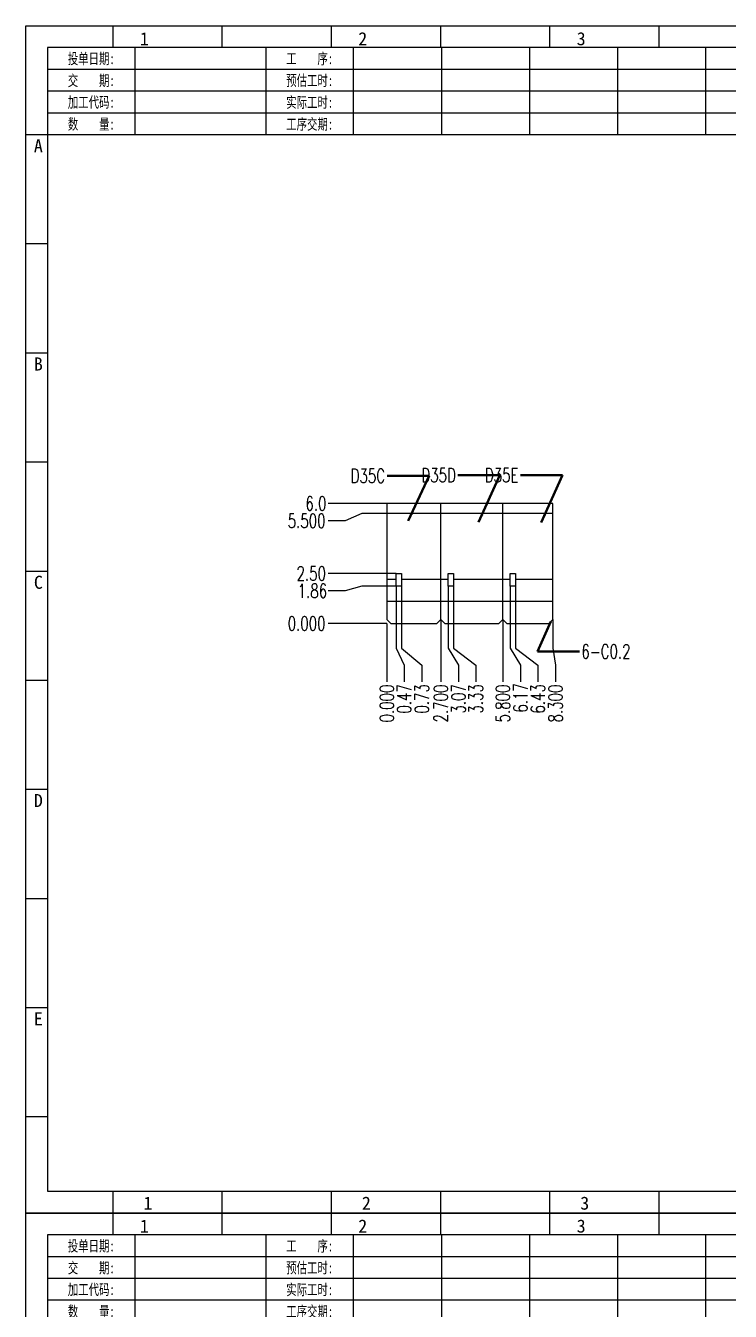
# Model space of a CAD drawing. Header units: millimetres. Extents: x -2852 to 5627, y -2271 to 1849.
# Drawn here: x -934.6 to -899.4, y -606.6 to -542.3 of the extents above; entities that cross this region are included whole.
import ezdxf
from ezdxf.enums import TextEntityAlignment as Align

# ---------------------------------------------------------------- set-up
doc = ezdxf.new("R2010")
doc.units = ezdxf.units.MM
doc.header["$PDSIZE"] = 3
for name, color, linetype in [('1', 7, 'Continuous'), ('41', 1, 'Continuous'), ('D03', 7, 'Continuous')]:
    doc.layers.add(name, color=color, linetype=linetype)
doc.styles.add('jet02', font='simplex.shx', dxfattribs={"width": 0.7})
doc.styles.get("Standard").update_dxf_attribs({"font": '仿宋_GB2312_0.ttf', "width": 0.7})
doc.styles.add('TEXTSTYLE_1', font='TRIUMB.TTF')
doc.styles.add('TEXTSTYLE_2', font='TRIUM.TTF')
doc.styles.add('tk', font='', dxfattribs={"width": 0.7})
doc.styles.add('tk 2', font='仿宋_GB2312_0.ttf', dxfattribs={"width": 0.65})
doc.styles.add('tk 4', font='simplex.shx', dxfattribs={"width": 0.65, "bigfont": 'bigfont.shx'})
doc.styles.get('tk').set_extended_font_data('NSimSun')
doc.dimstyles.new('jet02', dxfattribs={"dimtxt": 3.5, "dimasz": 2.1, "dimexe": 1, "dimexo": 0, "dimgap": 0.5, "dimtad": 0, "dimtoh": 1, "dimdec": 3, "dimzin": 9, "dimdsep": 46, "dimtxsty": 'jet02', "dimcen": 0, "dimclrt": 256, "dimazin": 2, "dimtfac": 1, "dimtdec": 3, "dimtofl": 0, "dimtmove": 0, "dimatfit": 1, "dimfxl": 0, "dimarcsym": 0})

# ---------------------------------------------------------------- blocks, each defined once
blk = doc.blocks.new('A3-N')
at = {"layer": '1', "color": 1}
for p, q in [((0, 0), (0, 296.73)), ((0, 296.73), (420, 296.73)), ((21.82, 291.27), (21.82, 296.73)), ((49.09, 291.27), (49.09, 296.73)), ((76.36, 291.27), (76.36, 296.73)), ((103.64, 291.27), (103.64, 296.73)), ((103.64, 291.27), (103.64, 296.73)), ((103.64, 291.27), (103.64, 296.73)), ((130.91, 291.27), (130.91, 296.73)), ((158.18, 291.27), (158.18, 296.73)), ((185.45, 291.27), (185.45, 296.73)), ((212.73, 291.27), (212.73, 296.73)), ((240, 291.27), (240, 296.73)), ((267.27, 291.27), (267.27, 296.73)), ((294.55, 291.27), (294.55, 296.73)), ((321.82, 291.27), (321.82, 296.73)), ((349.09, 291.27), (349.09, 296.73)), ((376.36, 291.27), (376.36, 296.73)), ((403.64, 291.27), (403.64, 296.73)), ((420, 296.73), (420, 1)), ((5.45, 269.45), (0, 269.45)), ((420, 269.45), (414.55, 269.45)), ((5.45, 242.18), (0, 242.18)), ((420, 242.18), (414.55, 242.18)), ((5.45, 214.91), (0, 214.91)), ((420, 214.91), (414.55, 214.91)), ((5.45, 187.64), (0, 187.64)), ((420, 187.64), (414.55, 187.64)), ((5.45, 160.36), (0, 160.36)), ((420, 160.36), (414.55, 160.36)), ((5.45, 133.09), (0, 133.09)), ((420, 133.09), (414.55, 133.09)), ((5.45, 105.82), (0, 105.82)), ((420, 105.82), (414.55, 105.82)), ((5.45, 78.55), (0, 78.55)), ((420, 78.55), (414.55, 78.55)), ((5.45, 51.27), (0, 51.27)), ((222.45, 49.09), (221.45, 49.09)), ((221.45, 49.09), (221.45, 40.36)), ((222.45, 49.09), (414.55, 49.09)), ((232.36, 49.09), (232.36, 40.36)), ((245.45, 49.09), (245.45, 40.36)), ((290.18, 49.09), (290.18, 40.36)), ((302.18, 49.09), (302.18, 40.36)), ((322.91, 49.09), (322.91, 40.36)), ((343.64, 49.09), (343.64, 40.36)), ((392.73, 40.36), (392.73, 49.09)), ((420, 51.27), (414.55, 51.27)), ((258.55, 40.36), (258.55, 5.44)), ((266.45, 40.36), (266.45, 5.44)), ((276.78, 40.36), (276.78, 5.45)), ((291.18, 40.36), (291.18, 5.45)), ((301.51, 40.37), (301.51, 5.46)), ((308.01, 40.36), (308.01, 5.45)), ((354.09, 40.36), (354.09, 5.45)), ((308.01, 32.39), (258.55, 32.39)), ((308.01, 28.54), (258.55, 28.54)), ((414.55, 27.27), (308.01, 27.27)), ((5.45, 24), (0, 24)), ((308.01, 24.69), (258.55, 24.69)), ((420, 24), (414.55, 24)), ((354.09, 19.63), (308.01, 19.63)), ((308.01, 16.99), (258.55, 16.99)), ((414.55, 16.36), (354.09, 16.36)), ((374.55, 16.36), (374.55, 5.45)), ((384.55, 16.36), (384.55, 5.45)), ((394.55, 16.36), (394.55, 5.45)), ((404.55, 16.36), (404.55, 5.45)), ((308.01, 13.14), (258.55, 13.14)), ((308.01, 11.99), (354.09, 11.99)), ((372.51, 12.49), (362.69, 11.5)), ((362.69, 11.5), (362.69, 8.23)), ((372.51, 12.49), (372.51, 7.25)), ((414.55, 12), (374.55, 12)), ((308.01, 9.29), (258.55, 9.29)), ((372.51, 7.25), (362.69, 8.23)), ((21.82, 0), (21.82, 5.45)), ((49.09, 0), (49.09, 5.45)), ((76.36, 0), (76.36, 5.45)), ((103.64, 0), (103.64, 5.45)), ((130.91, 0), (130.91, 5.45)), ((158.18, 0), (158.18, 5.45)), ((185.45, 0), (185.45, 5.45)), ((212.73, 0), (212.73, 5.45)), ((240, 0), (240, 5.45)), ((267.27, 0), (267.27, 5.45)), ((294.55, 0), (294.55, 5.45)), ((321.82, 0), (321.82, 5.45)), ((349.09, 0), (349.09, 5.45)), ((376.36, 0), (376.36, 5.45)), ((403.64, 0), (403.64, 5.45)), ((1, 0), (0, 0)), ((420, 0), (1, 0)), ((420, 0), (420, 1))]:
    blk.add_line(p, q, dxfattribs=at)
at = {"layer": '1'}
for p, q in [((414.55, 278.18), (414.55, 284.73)), ((221.45, 40.36), (221.45, 5.45)), ((221.45, 40.36), (414.55, 40.36)), ((221.45, 40.36), (414.55, 40.36)), ((254.41, 40.36), (254.41, 5.45)), ((283.28, 40.36), (283.28, 5.45)), ((308.01, 36.24), (258.55, 36.24)), ((222.08, 28.67), (254.12, 28.67)), ((308.01, 20.84), (254.41, 20.84))]:
    blk.add_line(p, q, dxfattribs=at)
at = {"layer": '1', "color": 1, "ltscale": 0.05}
for p, q in [((281.68, 35.84), (279.79, 32.56)), ((306.41, 35.84), (304.52, 32.56)), ((278.93, 34.04), (279.79, 32.56)), ((278.93, 34.04), (280.65, 34.04)), ((303.66, 34.05), (304.52, 32.56)), ((303.66, 34.05), (305.38, 34.05)), ((278.93, 30.19), (279.79, 28.71)), ((278.93, 30.19), (280.65, 30.19)), ((281.68, 31.99), (279.79, 28.71)), ((303.66, 30.2), (305.38, 30.2)), ((303.66, 30.2), (304.52, 28.71)), ((306.41, 31.99), (304.52, 28.71)), ((278.93, 26.34), (279.79, 24.86)), ((278.93, 26.34), (280.65, 26.34)), ((281.68, 28.14), (279.79, 24.86)), ((303.66, 26.35), (304.52, 24.86)), ((303.66, 26.35), (305.38, 26.35)), ((306.41, 28.14), (304.52, 24.86)), ((278.93, 22.49), (280.65, 22.49)), ((278.93, 22.49), (279.79, 21.01)), ((281.68, 24.29), (279.79, 21.01)), ((303.66, 22.5), (305.38, 22.5)), ((303.66, 22.5), (304.52, 21.01)), ((306.41, 24.29), (304.52, 21.01)), ((281.68, 20.45), (279.79, 17.17)), ((306.41, 20.46), (304.52, 17.18)), ((278.93, 18.66), (279.79, 17.17)), ((278.93, 18.66), (280.65, 18.66)), ((281.68, 16.6), (279.79, 13.32)), ((303.66, 18.66), (304.52, 17.18)), ((303.66, 18.66), (305.38, 18.66)), ((306.41, 16.61), (304.52, 13.33)), ((278.93, 14.81), (280.65, 14.81)), ((278.93, 14.81), (279.79, 13.32)), ((303.66, 14.81), (305.38, 14.81)), ((303.66, 14.81), (304.52, 13.33)), ((278.93, 10.96), (279.79, 9.47)), ((278.93, 10.96), (280.65, 10.96)), ((281.68, 12.75), (279.79, 9.47)), ((303.66, 10.96), (304.52, 9.48)), ((303.66, 10.96), (305.38, 10.96)), ((306.41, 12.76), (304.52, 9.48)), ((278.93, 7.11), (279.79, 5.62)), ((278.93, 7.11), (280.65, 7.11)), ((281.68, 8.9), (279.79, 5.62)), ((303.66, 7.11), (305.38, 7.11)), ((303.66, 7.11), (304.52, 5.63)), ((306.41, 8.91), (304.52, 5.63))]:
    blk.add_line(p, q, dxfattribs=at)
at = {"layer": '1', "color": 1, "ltscale": 0.1}
for p, q in [((358.01, 13.02), (358.01, 6.71)), ((354.86, 9.87), (361.17, 9.87)), ((362.03, 9.87), (373.54, 9.87))]:
    blk.add_line(p, q, dxfattribs=at)
at = {"layer": '1'}
blk.add_lwpolyline([(221.45, 5.45), (414.55, 5.45), (414.55, 291.27), (5.45, 291.27), (5.45, 5.45), (414.55, 5.45)], dxfattribs=at)
at = {"layer": '1', "color": 7, "linetype": 'Continuous', "const_width": 0.123}
blk.add_lwpolyline([(223.11, 34.74), (252.6, 34.76)], dxfattribs=at)
at = {"layer": '1', "color": 1}
for radius in [2.62, 1.64]:
    blk.add_circle((358.01, 9.87), radius, dxfattribs=at)
at = {"layer": '41'}
for p, q in [((27.27, 291.27), (27.27, 269.45)), ((60, 291.27), (60, 269.45)), ((81.82, 291.27), (81.82, 269.45)), ((103.82, 291.27), (103.82, 269.45)), ((125.82, 291.27), (125.82, 269.45)), ((147.82, 291.27), (147.82, 269.45)), ((169.82, 291.27), (169.82, 269.45)), ((191.82, 291.27), (191.82, 269.45)), ((213.82, 291.27), (213.82, 269.45)), ((235.82, 291.27), (235.82, 269.45)), ((257.82, 291.27), (257.82, 269.45)), ((279.82, 291.27), (279.82, 269.45)), ((301.82, 291.27), (301.82, 269.45)), ((323.82, 291.27), (323.82, 269.45)), ((345.82, 291.27), (345.82, 269.45)), ((367.82, 291.27), (367.82, 269.45)), ((367.82, 285.82), (5.45, 285.82)), ((367.82, 280.36), (5.45, 280.36)), ((367.82, 274.91), (5.45, 274.91)), ((414.55, 269.45), (5.45, 269.45))]:
    blk.add_line(p, q, dxfattribs=at)
at = {"layer": '1', "color": 1}
for s, p in [('1', (29.64, 295.11)), ('2', (84.18, 295.11)), ('3', (138.73, 295.11)), ('4', (193.27, 295.11)), ('5', (247.82, 295.11)), ('6', (302.36, 295.11)), ('7', (356.91, 295.11)), ('8', (411.45, 295.11)), ('1', (30.53, 4.11)), ('2', (85.08, 4.11)), ('3', (139.62, 4.11)), ('4', (194.17, 4.11)), ('5', (248.72, 4.11)), ('6', (303.26, 4.11)), ('7', (357.81, 4.11)), ('8', (412.35, 4.11))]:
    blk.add_text(s, height=3.27, dxfattribs=at).set_placement(p, align=Align.TOP_CENTER)
at = {"layer": '1', "style": 'tk', "width": 0.7}
for s, p in [('投单日期:', (16.36, 288.55)), ('工    序:', (70.91, 288.55)), ('备注：', (375.51, 288.55)), ('交    期:', (16.36, 283.09)), ('预估工时:', (70.91, 283.09)), ('加工代码:', (16.36, 277.64)), ('实际工时:', (70.91, 277.64)), ('数    量:', (16.36, 272.18)), ('工序交期:', (70.91, 272.18))]:
    blk.add_text(s, height=2.727, dxfattribs=at).set_placement(p, align=Align.MIDDLE)
at = {"layer": '1', "color": 1}
for s, p in [('A', (2.04, 268.36)), ('B', (2.04, 213.82)), ('C', (2.04, 159.27)), ('D', (2.04, 104.73)), ('E', (2.04, 50.18))]:
    blk.add_text(s, height=3.27, dxfattribs=at).set_placement(p, align=Align.TOP_LEFT)
for s, p in [('A', (418.37, 268.36)), ('B', (418.37, 213.82)), ('C', (418.37, 159.27)), ('D', (418.37, 104.73)), ('E', (418.37, 50.18))]:
    blk.add_text(s, height=3.27, dxfattribs=at).set_placement(p, align=Align.TOP_RIGHT)
at = {"layer": '1', "color": 1, "style": 'tk 2', "width": 0.7}
for s, height, p in [('序号', 3.273, (222.96, 43.34)), ('件号', 3.273, (234.62, 43.61)), ('零件名称', 3.273, (258.97, 43.61)), ('数量', 3.273, (292.3, 43.78)), ('材料', 3.273, (309.27, 43.78)), ('热处理', 3.273, (328.71, 43.78)), ('外形尺寸', 3.273, (358.94, 43.78)), ('说明', 3.273, (399.61, 43.78)), ('料号：', 2.182, (309.77, 37.46)), ('名称：', 3.273, (355.52, 35.79)), ('图号：', 3.273, (355.52, 22.7)), ('比 例', 2.182, (376.69, 13.18)), ('页 码', 2.182, (386.85, 13.18)), ('版 次', 2.182, (396.31, 13.18)), ('单位', 2.182, (407.35, 13.18))]:
    blk.add_text(s, height=height, dxfattribs=at).set_placement(p)
at = {"layer": '1', "color": 7, "linetype": 'Continuous', "style": 'TEXTSTYLE_1'}
blk.add_text('Amphenol JET', height=2.7, dxfattribs=at).set_placement((223.96, 35.61))
at = {"layer": '1', "color": 1, "style": 'tk 2', "width": 0.7}
for s, p in [('X.', (259.64, 34.37)), ('%%P0.2', (267.9, 34.37)), ('X.', (284.37, 34.37)), ('%%P1%%D', (293.12, 34.37)), ('.X', (259.64, 30.28)), ('%%P0.1', (267.9, 30.52)), ('.X', (284.37, 30.28)), ('%%P0.5%%D', (293.12, 30.52)), ('.XX', (259.64, 26.71)), ('%%P0.01', (267.9, 26.67)), ('.XX', (284.37, 26.71)), ('%%P0.1%%D', (293.12, 26.67)), ('.XXX', (259.64, 22.68)), ('%%P0.002', (267.9, 22.82)), ('.XXX', (284.37, 22.68)), ('%%P0.01%%D', (293.12, 22.82)), ('X.', (259.64, 18.97)), ('0/-0.2', (267.9, 18.97)), ('X.', (284.37, 18.97)), ('+0.2/0', (293.12, 18.97)), ('0/-0.1', (267.9, 15.12)), ('+0.1/0', (293.12, 15.12)), ('.X', (259.64, 14.88)), ('.X', (284.37, 14.88)), ('.XX', (259.64, 11.31)), ('0/-0.01', (267.9, 11.27)), ('.XX', (284.37, 11.31)), ('+0.01/0', (293.12, 11.27)), ('.XXX', (259.64, 7.28)), ('0/-0.002', (267.9, 7.42)), ('.XXX', (284.37, 7.28)), ('+0.002/0', (293.12, 7.42))]:
    blk.add_text(s, height=2, dxfattribs=at).set_placement(p, align=Align.MIDDLE_LEFT)
at = {"layer": '1', "color": 1, "ltscale": 0.05, "style": 'tk 2', "width": 0.5}
for s, p in [('6.3', (279.01, 34.26)), ('6.3', (303.74, 34.27)), ('3.2', (279.01, 30.41)), ('3.2', (303.74, 30.42)), ('0.8', (279.01, 26.56)), ('0.8', (303.74, 26.57)), ('0.2', (279.01, 22.71)), ('0.2', (303.74, 22.72)), ('6.3', (279.01, 18.87)), ('6.3', (303.74, 18.88)), ('3.2', (279.01, 15.02)), ('3.2', (303.74, 15.03)), ('0.8', (279.01, 11.17)), ('0.8', (303.74, 11.18)), ('0.2', (279.01, 7.32)), ('0.2', (303.74, 7.33))]:
    blk.add_text(s, height=1.6, dxfattribs=at).set_placement(p)
at = {"layer": '1', "color": 7, "linetype": 'Continuous'}
for s, height, style, width, p in [('A Division of Amphenol Corporation', 1.5, 'TEXTSTYLE_2', 0.7, (224.64, 32.29)), ('HangZhou Amphenol JET Interconnect Technology co.,ltd ', 1.2, 'TEXTSTYLE_2', 0.6, (222.47, 29.36)), ('THESE DRAWINGS AND SPECIFICATIONS', 1.5, 'tk 4', 0.6, (224.73, 23.52)), ('ARE THE PROPERTY OF', 1.5, 'tk 4', 0.6, (230.45, 21.35)), ('AMPHENOL CORPORATION', 1.5, 'tk 4', 0.6, (230.04, 19.27)), ('COPIED OR USED AS THE BASIS FOR', 1.5, 'tk 4', 0.6, (225.54, 15.02)), ('AND SHALL NOT BE REPRODUCED OR', 1.5, 'tk 4', 0.6, (225.95, 17.17)), ('THE MANUFACTURE OR SALE OF APPARATUS', 1.5, 'tk 4', 0.6, (223.5, 12.92)), ('WITHOUT THE WRITTEN PERMISSION OF', 1.5, 'tk 4', 0.6, (224.73, 10.67)), ('AMPHENOL CORPORATION.', 1.5, 'tk 4', 0.6, (229.63, 8.4))]:
    blk.add_text(s, height=height, dxfattribs=dict(at, style=style, width=width)).set_placement(p)
at = {"layer": '1', "style": 'tk 2', "width": 0.7}
for s, p in [('APPD:', (309.77, 24.21)), ('CHKD:', (309.77, 16.27)), ('DR:', (309.77, 8.35))]:
    blk.add_text(s, height=2.182, dxfattribs=at).set_placement(p)
at = {"layer": '1', "color": 7, "style": 'tk 2', "width": 0.7}
blk.add_text('MM', height=2.182, dxfattribs=at).set_placement((408.31, 7.75))
at = {"layer": '1', "color": 1, "ltscale": 0.05, "char_height": 1.5, "width": 6.3627, "attachment_point": 1, "style": 'tk 2'}
for s, insert in [('尺  寸', (260.31, 39.25)), ('公  差', (268.17, 39.25)), ('粗糙度', (277.98, 39.25)), ('尺  寸', (285.2, 39.25)), ('公  差', (293.18, 39.25)), ('粗糙度', (302.71, 39.26))]:
    blk.add_mtext(s, dxfattribs=dict(at, insert=insert))
at = {"layer": '1', "ltscale": 0.05, "char_height": 2, "width": 2.5195, "attachment_point": 1, "style": 'tk 2'}
for s, insert in [('一般公差', (255.39, 36.11)), ('单侧公差', (255.39, 19.71))]:
    blk.add_mtext(s, dxfattribs=dict(at, insert=insert))
at = {"layer": '1', "color": 1, "ltscale": 0.05, "char_height": 1.2, "width": 5.1396, "attachment_point": 1, "line_spacing_factor": 0.8, "style": 'tk 2'}
for s, insert in [('+0', (261.58, 20.13)), ('-0', (286.31, 19.33)), ('+0', (261.88, 16.09)), ('-0', (286.61, 15.29)), ('+0', (262.79, 12.45)), ('-0', (287.51, 11.65)), ('+0', (263.87, 8.44)), ('-0', (288.59, 7.64))]:
    blk.add_mtext(s, dxfattribs=dict(at, insert=insert))
at = {"layer": '1', "style": 'tk 2', "width": 0.7}
for tag, p in [('PATR-NO1', (309.84, 32.96)), ('TITLE', (365.74, 30.9)), ('PATR-NO2', (309.84, 27.81)), ('DWG-NO:', (366.54, 18.14))]:
    blk.add_attdef(tag, p, '', height=3.27, dxfattribs=at)
at = {"layer": '1', "color": 1, "style": 'tk 2', "width": 0.7}
for tag, p in [('DRAW', (314.55, 7.27)), ('DATE', (334.72, 7.32))]:
    blk.add_attdef(tag, p, '', height=3.49, dxfattribs=at)
at = {"layer": '1', "style": 'tk 2', "width": 0.7}
for tag, p in [('SCALE', (376.55, 8.73)), ('SHEET', (386.6, 8.72)), ('REV', (397.38, 8.73))]:
    blk.add_attdef(tag, text='', height=2.18, dxfattribs=at).set_placement(p, align=Align.MIDDLE_LEFT)
blk = doc.blocks.new('*D4023')
at = {"layer": '41', "ltscale": 0.05}
blk.add_line((-916.571, -572.204), (-919.496, -572.204), dxfattribs=at)
at = {"layer": 'Defpoints', "color": 0, "ltscale": 0.05}
for p in [(-919.496, -572.204), (-916.571, -572.204), (-916.571, -572.204)]:
    blk.add_point(p, dxfattribs=at)
at = {"layer": '41', "ltscale": 0.05, "insert": (-920.576, -572.204), "char_height": 0.7, "attachment_point": 5, "style": 'jet02'}
blk.add_mtext('0.000', dxfattribs=at)
blk = doc.blocks.new('*D4024')
at = {"layer": '41', "ltscale": 0.05}
for p, q in [((-918.656, -570.579), (-919.496, -570.579)), ((-917.816, -570.349), (-918.656, -570.579)), ((-916.101, -570.349), (-917.816, -570.349))]:
    blk.add_line(p, q, dxfattribs=at)
at = {"layer": 'Defpoints', "color": 0, "ltscale": 0.05}
for p in [(-919.496, -570.579), (-916.101, -570.349), (-916.571, -572.204)]:
    blk.add_point(p, dxfattribs=at)
at = {"layer": '41', "ltscale": 0.05, "insert": (-920.285, -570.579), "char_height": 0.7, "attachment_point": 5, "style": 'jet02'}
blk.add_mtext('1.86', dxfattribs=at)
blk = doc.blocks.new('*D4025')
at = {"layer": '41', "ltscale": 0.05}
blk.add_line((-916.101, -569.704), (-919.496, -569.704), dxfattribs=at)
at = {"layer": 'Defpoints', "color": 0, "ltscale": 0.05}
for p in [(-919.496, -569.704), (-916.101, -569.704), (-916.571, -572.204)]:
    blk.add_point(p, dxfattribs=at)
at = {"layer": '41', "ltscale": 0.05, "insert": (-920.343, -569.704), "char_height": 0.7, "attachment_point": 5, "style": 'jet02'}
blk.add_mtext('2.50', dxfattribs=at)
blk = doc.blocks.new('*D4026')
at = {"layer": '41', "ltscale": 0.05}
for p, q in [((-917.816, -566.704), (-918.656, -567.079)), ((-916.571, -566.704), (-917.816, -566.704)), ((-918.656, -567.079), (-919.496, -567.079))]:
    blk.add_line(p, q, dxfattribs=at)
at = {"layer": 'Defpoints', "color": 0, "ltscale": 0.05}
for p in [(-916.571, -566.704), (-919.496, -567.079), (-916.571, -572.204)]:
    blk.add_point(p, dxfattribs=at)
at = {"layer": '41', "ltscale": 0.05, "insert": (-920.576, -567.079), "char_height": 0.7, "attachment_point": 5, "style": 'jet02'}
blk.add_mtext('5.500', dxfattribs=at)
blk = doc.blocks.new('*D4027')
at = {"layer": '41', "ltscale": 0.05}
blk.add_line((-916.571, -566.204), (-919.496, -566.204), dxfattribs=at)
at = {"layer": 'Defpoints', "color": 0, "ltscale": 0.05}
for p in [(-919.496, -566.204), (-916.571, -566.204), (-916.571, -572.204)]:
    blk.add_point(p, dxfattribs=at)
at = {"layer": '41', "ltscale": 0.05, "insert": (-920.11, -566.204), "char_height": 0.7, "attachment_point": 5, "style": 'jet02'}
blk.add_mtext('6.0', dxfattribs=at)
blk = doc.blocks.new('*D4028')
at = {"layer": '41', "ltscale": 0.05}
blk.add_line((-916.571, -572.204), (-916.571, -575.129), dxfattribs=at)
at = {"layer": 'Defpoints', "color": 0, "ltscale": 0.05}
for p in [(-916.571, -572.204), (-916.571, -572.204), (-916.571, -575.129)]:
    blk.add_point(p, dxfattribs=at)
at = {"layer": '41', "ltscale": 0.05, "insert": (-916.571, -576.209), "char_height": 0.7, "attachment_point": 5, "rotation": 90, "style": 'jet02'}
blk.add_mtext('0.000', dxfattribs=at)
blk = doc.blocks.new('*D4029')
at = {"layer": '41', "ltscale": 0.05}
for p, q in [((-916.101, -570.349), (-916.101, -573.449)), ((-916.101, -573.449), (-915.696, -574.289)), ((-915.696, -574.289), (-915.696, -575.129))]:
    blk.add_line(p, q, dxfattribs=at)
at = {"layer": 'Defpoints', "color": 0, "ltscale": 0.05}
for p in [(-916.101, -570.349), (-916.571, -572.204), (-915.696, -575.129)]:
    blk.add_point(p, dxfattribs=at)
at = {"layer": '41', "ltscale": 0.05, "insert": (-915.696, -575.976), "char_height": 0.7, "attachment_point": 5, "rotation": 90, "style": 'jet02'}
blk.add_mtext('0.47', dxfattribs=at)
blk = doc.blocks.new('*D4030')
at = {"layer": '41', "ltscale": 0.05}
for p, q in [((-915.841, -570.349), (-915.841, -573.449)), ((-915.841, -573.449), (-914.821, -574.289)), ((-914.821, -574.289), (-914.821, -575.129))]:
    blk.add_line(p, q, dxfattribs=at)
at = {"layer": 'Defpoints', "color": 0, "ltscale": 0.05}
for p in [(-915.841, -570.349), (-916.571, -572.204), (-914.821, -575.129)]:
    blk.add_point(p, dxfattribs=at)
at = {"layer": '41', "ltscale": 0.05, "insert": (-914.821, -575.976), "char_height": 0.7, "attachment_point": 5, "rotation": 90, "style": 'jet02'}
blk.add_mtext('0.73', dxfattribs=at)
blk = doc.blocks.new('*D4031')
at = {"layer": '41', "ltscale": 0.05}
blk.add_line((-913.871, -572.004), (-913.871, -575.129), dxfattribs=at)
at = {"layer": 'Defpoints', "color": 0, "ltscale": 0.05}
for p in [(-916.571, -572.204), (-913.871, -572.004), (-913.871, -575.129)]:
    blk.add_point(p, dxfattribs=at)
at = {"layer": '41', "ltscale": 0.05, "insert": (-913.871, -576.209), "char_height": 0.7, "attachment_point": 5, "rotation": 90, "style": 'jet02'}
blk.add_mtext('2.700', dxfattribs=at)
blk = doc.blocks.new('*D4032')
at = {"layer": '41', "ltscale": 0.05}
for p, q in [((-913.501, -570.349), (-913.501, -573.449)), ((-913.501, -573.449), (-912.996, -574.289)), ((-912.996, -574.289), (-912.996, -575.129))]:
    blk.add_line(p, q, dxfattribs=at)
at = {"layer": 'Defpoints', "color": 0, "ltscale": 0.05}
for p in [(-913.501, -570.349), (-916.571, -572.204), (-912.996, -575.129)]:
    blk.add_point(p, dxfattribs=at)
at = {"layer": '41', "ltscale": 0.05, "insert": (-912.996, -575.976), "char_height": 0.7, "attachment_point": 5, "rotation": 90, "style": 'jet02'}
blk.add_mtext('3.07', dxfattribs=at)
blk = doc.blocks.new('*D4033')
at = {"layer": '41', "ltscale": 0.05}
for p, q in [((-913.241, -570.349), (-913.241, -573.449)), ((-913.241, -573.449), (-912.121, -574.289)), ((-912.121, -574.289), (-912.121, -575.129))]:
    blk.add_line(p, q, dxfattribs=at)
at = {"layer": 'Defpoints', "color": 0, "ltscale": 0.05}
for p in [(-913.241, -570.349), (-916.571, -572.204), (-912.121, -575.129)]:
    blk.add_point(p, dxfattribs=at)
at = {"layer": '41', "ltscale": 0.05, "insert": (-912.121, -575.976), "char_height": 0.7, "attachment_point": 5, "rotation": 90, "style": 'jet02'}
blk.add_mtext('3.33', dxfattribs=at)
blk = doc.blocks.new('*D4034')
at = {"layer": '41', "ltscale": 0.05}
blk.add_line((-910.771, -572.004), (-910.771, -575.129), dxfattribs=at)
at = {"layer": 'Defpoints', "color": 0, "ltscale": 0.05}
for p in [(-916.571, -572.204), (-910.771, -572.004), (-910.771, -575.129)]:
    blk.add_point(p, dxfattribs=at)
at = {"layer": '41', "ltscale": 0.05, "insert": (-910.771, -576.209), "char_height": 0.7, "attachment_point": 5, "rotation": 90, "style": 'jet02'}
blk.add_mtext('5.800', dxfattribs=at)
blk = doc.blocks.new('*D4035')
at = {"layer": '41', "ltscale": 0.05}
for p, q in [((-910.401, -570.349), (-910.401, -573.449)), ((-910.401, -573.449), (-909.896, -574.289)), ((-909.896, -574.289), (-909.896, -575.129))]:
    blk.add_line(p, q, dxfattribs=at)
at = {"layer": 'Defpoints', "color": 0, "ltscale": 0.05}
for p in [(-910.401, -570.349), (-916.571, -572.204), (-909.896, -575.129)]:
    blk.add_point(p, dxfattribs=at)
at = {"layer": '41', "ltscale": 0.05, "insert": (-909.896, -575.929), "char_height": 0.7, "attachment_point": 5, "rotation": 90, "style": 'jet02'}
blk.add_mtext('6.17', dxfattribs=at)
blk = doc.blocks.new('*D4036')
at = {"layer": '41', "ltscale": 0.05}
for p, q in [((-910.141, -570.349), (-910.141, -573.449)), ((-910.141, -573.449), (-909.021, -574.289)), ((-909.021, -574.289), (-909.021, -575.129))]:
    blk.add_line(p, q, dxfattribs=at)
at = {"layer": 'Defpoints', "color": 0, "ltscale": 0.05}
for p in [(-910.141, -570.349), (-916.571, -572.204), (-909.021, -575.129)]:
    blk.add_point(p, dxfattribs=at)
at = {"layer": '41', "ltscale": 0.05, "insert": (-909.021, -575.976), "char_height": 0.7, "attachment_point": 5, "rotation": 90, "style": 'jet02'}
blk.add_mtext('6.43', dxfattribs=at)
blk = doc.blocks.new('*D4037')
at = {"layer": '41', "ltscale": 0.05}
for p, q in [((-908.271, -572.004), (-908.271, -573.449)), ((-908.271, -573.449), (-908.146, -574.289)), ((-908.146, -574.289), (-908.146, -575.129))]:
    blk.add_line(p, q, dxfattribs=at)
at = {"layer": 'Defpoints', "color": 0, "ltscale": 0.05}
for p in [(-916.571, -572.204), (-908.271, -572.004), (-908.146, -575.129)]:
    blk.add_point(p, dxfattribs=at)
at = {"layer": '41', "ltscale": 0.05, "insert": (-908.146, -576.209), "char_height": 0.7, "attachment_point": 5, "rotation": 90, "style": 'jet02'}
blk.add_mtext('8.300', dxfattribs=at)

msp = doc.modelspace()

# ---------------------------------------------------------------- linework, layer by layer
at = {"layer": '1', "ltscale": 0.05}
for p, q in [((-913.8712, -566.2042), (-916.5712, -566.2042)), ((-910.7712, -566.2042), (-913.8712, -566.2042)), ((-908.2712, -566.2042), (-910.7712, -566.2042)), ((-916.1012, -570.0134), (-916.5712, -570.0134)), ((-913.8712, -570.0134), (-915.8412, -570.0134)), ((-913.5012, -570.0134), (-913.8712, -570.0134)), ((-910.7712, -570.0134), (-913.2412, -570.0134)), ((-910.4012, -570.0134), (-910.7712, -570.0134)), ((-908.2712, -570.0134), (-910.1412, -570.0134)), ((-913.8712, -571.1163), (-916.5712, -571.1163)), ((-910.7712, -571.1163), (-913.8712, -571.1163)), ((-908.2712, -571.1163), (-910.7712, -571.1163))]:
    msp.add_line(p, q, dxfattribs=at)
for points in [[(-915.8412, -570.349), (-916.1012, -570.349), (-916.1012, -569.7042), (-915.8412, -569.7042)], [(-913.2412, -570.349), (-913.5012, -570.349), (-913.5012, -569.7042), (-913.2412, -569.7042)], [(-910.1412, -570.349), (-910.4012, -570.349), (-910.4012, -569.7042), (-910.1412, -569.7042)]]:
    msp.add_lwpolyline(points, close=True, dxfattribs=at)
at = {"layer": 'D03', "ltscale": 0.05}
for p, q in [((-916.5712, -566.2042), (-916.5712, -572.0042)), ((-913.8712, -572.0042), (-913.8712, -566.2042)), ((-910.7712, -572.0042), (-910.7712, -566.2042)), ((-908.2712, -572.0042), (-908.2712, -566.2042)), ((-916.5712, -572.0042), (-916.3712, -572.2042)), ((-916.3712, -572.2042), (-914.0712, -572.2042)), ((-914.0712, -572.2042), (-913.8712, -572.0042)), ((-913.8712, -572.0042), (-913.6712, -572.2042)), ((-913.6712, -572.2042), (-910.9712, -572.2042)), ((-910.9712, -572.2042), (-910.7712, -572.0042)), ((-910.7712, -572.0042), (-910.5712, -572.2042)), ((-910.5712, -572.2042), (-908.4712, -572.2042)), ((-908.4712, -572.2042), (-908.2712, -572.0042))]:
    msp.add_line(p, q, dxfattribs=at)
for points in [[(-913.8712, -566.7042), (-916.5712, -566.7042)], [(-910.7712, -566.7042), (-913.8712, -566.7042)], [(-908.2712, -566.7042), (-910.7712, -566.7042)]]:
    msp.add_lwpolyline(points, dxfattribs=at)

# ---------------------------------------------------------------- block references
at = {"layer": '1', "ltscale": 0.05, "xscale": 0.2000000000000455, "yscale": 0.2000000000000455, "zscale": 0.2000000000000455}
for p, values in [((-934.6058, -601.6763), {'DWG-NO:': 'CMY1000A-D35C', 'TITLE': '冲模镶件', 'REV': 'A', 'SHEET': '1 / 1', 'DRAW': 'tlr', 'DATE': '2019-01-16', 'PATR-NO1': 'XCede HDU2 3PR SHIELD A', 'PATR-NO2': '959-3EA4-A22', 'SCALE': '1 : 1'}), ((-934.6058, -661.0217), {'DWG-NO:': 'CMY1000A-D35F', 'TITLE': '冲模镶件', 'REV': 'A', 'SHEET': '1 / 1', 'DRAW': 'tlr', 'DATE': '2019-01-16', 'PATR-NO1': 'XCede HDU2 3PR SHIELD A', 'PATR-NO2': '959-3EA4-A22', 'SCALE': '1 : 1'})]:
    msp.add_blockref('A3-N', p, dxfattribs=at).add_auto_attribs(values)

# ---------------------------------------------------------------- texts
at = {"layer": '41', "ltscale": 0.05, "char_height": 0.7, "style": 'jet02'}
for s, insert, attachment_point in [('D35C', (-916.6548, -564.8302), 6), ('D35D', (-913.1211, -564.7896), 6), ('D35E', (-909.9936, -564.7896), 6), ('6-C0.2', (-906.8498, -573.6173), 4)]:
    msp.add_mtext(s, dxfattribs=dict(at, insert=insert, attachment_point=attachment_point))

# ---------------------------------------------------------------- dimensions: what is measured, and where the dimension line sits
at = {"layer": '41', "ltscale": 0.05}
for feature_location, offset, dtype, origin, override, picture, middle in [((-916.5712, -566.2042), (-2.925, 0), 0, (-916.5712, -572.2042), {"dimscale": 0.2, "dimtoh": 0, "dimdec": 1, "dimzin": 1, "dimclrd": 256, "dimclre": 256, "dimadec": 1, "dimazin": 0, "dimatfit": 3, "dimlwd": 65535, "dimlwe": 65535}, '*D4027', (-920.1095, -566.2042)), ((-916.5712, -566.7042), (-2.925, -0.375), 0, (-916.5712, -572.2042), {"dimscale": 0.2, "dimtoh": 0, "dimzin": 1, "dimclrd": 256, "dimclre": 256, "dimadec": 3, "dimazin": 0, "dimatfit": 3, "dimlwd": 65535, "dimlwe": 65535}, '*D4026', (-920.5762, -567.0792)), ((-916.1012, -569.7042), (-3.395, 0), 0, (-916.5712, -572.2042), {"dimscale": 0.2, "dimtoh": 0, "dimdec": 2, "dimzin": 1, "dimclrd": 256, "dimclre": 256, "dimazin": 0, "dimatfit": 3, "dimlwd": 65535, "dimlwe": 65535}, '*D4025', (-920.3429, -569.7042)), ((-916.1012, -570.349), (-3.395, -0.2302), 0, (-916.5712, -572.2042), {"dimscale": 0.2, "dimtoh": 0, "dimdec": 2, "dimzin": 1, "dimclrd": 256, "dimclre": 256, "dimazin": 0, "dimatfit": 3, "dimlwd": 65535, "dimlwe": 65535}, '*D4024', (-920.2845, -570.5792)), ((-916.1012, -570.349), (0.405, -4.7803), 1, (-916.5712, -572.2042), {"dimscale": 0.2, "dimtoh": 0, "dimdec": 2, "dimzin": 1, "dimclrd": 256, "dimclre": 256, "dimazin": 0, "dimatfit": 3, "dimlwd": 65535, "dimlwe": 65535}, '*D4029', (-915.6962, -575.9759)), ((-915.8412, -570.349), (1.02, -4.7803), 1, (-916.5712, -572.2042), {"dimscale": 0.2, "dimtoh": 0, "dimdec": 2, "dimzin": 1, "dimclrd": 256, "dimclre": 256, "dimazin": 0, "dimatfit": 3, "dimlwd": 65535, "dimlwe": 65535}, '*D4030', (-914.8212, -575.9759)), ((-913.5012, -570.349), (0.505, -4.7803), 1, (-916.5712, -572.2042), {"dimscale": 0.2, "dimtoh": 0, "dimdec": 2, "dimzin": 1, "dimclrd": 256, "dimclre": 256, "dimazin": 0, "dimatfit": 3, "dimlwd": 65535, "dimlwe": 65535}, '*D4032', (-912.9962, -575.9759)), ((-913.2412, -570.349), (1.12, -4.7803), 1, (-916.5712, -572.2042), {"dimscale": 0.2, "dimtoh": 0, "dimdec": 2, "dimzin": 1, "dimclrd": 256, "dimclre": 256, "dimazin": 0, "dimatfit": 3, "dimlwd": 65535, "dimlwe": 65535}, '*D4033', (-912.1212, -575.9759)), ((-910.4012, -570.349), (0.505, -4.7803), 1, (-916.5712, -572.2042), {"dimscale": 0.2, "dimtoh": 0, "dimdec": 2, "dimzin": 1, "dimclrd": 256, "dimclre": 256, "dimazin": 0, "dimatfit": 3, "dimlwd": 65535, "dimlwe": 65535}, '*D4035', (-909.8962, -575.9293)), ((-910.1412, -570.349), (1.12, -4.7803), 1, (-916.5712, -572.2042), {"dimscale": 0.2, "dimtoh": 0, "dimdec": 2, "dimzin": 1, "dimclrd": 256, "dimclre": 256, "dimazin": 0, "dimatfit": 3, "dimlwd": 65535, "dimlwe": 65535}, '*D4036', (-909.0212, -575.9759)), ((-916.5711704667, -572.2042384829), (-2.9250445343, 0), 0, (-916.5711704667, -572.2042384829), {"dimscale": 0.2, "dimtoh": 0, "dimzin": 1, "dimclrd": 256, "dimclre": 256, "dimadec": 3, "dimazin": 0, "dimatfit": 3, "dimlwd": 65535, "dimlwe": 65535}, '*D4023', (-920.576215001, -572.2042384829)), ((-916.5711704667, -572.2042384829), (0, -2.9250445343), 1, (-916.5711704667, -572.2042384829), {"dimscale": 0.2, "dimtoh": 0, "dimzin": 1, "dimclrd": 256, "dimclre": 256, "dimadec": 3, "dimazin": 0, "dimatfit": 3, "dimlwd": 65535, "dimlwe": 65535}, '*D4028', (-916.5711704667, -576.2092830173)), ((-913.8712, -572.0042), (0, -3.125), 1, (-916.5712, -572.2042), {"dimscale": 0.2, "dimtoh": 0, "dimzin": 1, "dimclrd": 256, "dimclre": 256, "dimadec": 3, "dimazin": 0, "dimatfit": 3, "dimlwd": 65535, "dimlwe": 65535}, '*D4031', (-913.8712, -576.2093)), ((-910.7712, -572.0042), (0, -3.125), 1, (-916.5712, -572.2042), {"dimscale": 0.2, "dimtoh": 0, "dimzin": 1, "dimclrd": 256, "dimclre": 256, "dimadec": 3, "dimazin": 0, "dimatfit": 3, "dimlwd": 65535, "dimlwe": 65535}, '*D4034', (-910.7712, -576.2093)), ((-908.2712, -572.0042), (0.125, -3.125), 1, (-916.5712, -572.2042), {"dimscale": 0.2, "dimtoh": 0, "dimzin": 1, "dimclrd": 256, "dimclre": 256, "dimadec": 3, "dimazin": 0, "dimatfit": 3, "dimlwd": 65535, "dimlwe": 65535}, '*D4037', (-908.1462, -576.2093))]:
    dim = msp.add_ordinate_dim(feature_location=feature_location, offset=offset, dtype=dtype, origin=origin, dimstyle='jet02', override=override, dxfattribs=at)
    dim.commit()
    dim.dimension.update_dxf_attribs({"geometry": picture, "text_midpoint": middle})

# ---------------------------------------------------------------- leaders
at = {"layer": '41', "ltscale": 0.05, "annotation_type": 0, "has_hookline": 1}
for points, override, hookline_direction, text_width in [([(-911.9853, -567.144), (-910.9211, -564.7896), (-913.0211, -564.7896)], {"dimscale": 0.2, "dimtoh": 0, "dimzin": 1, "dimclrd": 256, "dimclre": 256, "dimadec": 3, "dimazin": 0, "dimatfit": 3, "dimlwd": 65535, "dimlwe": 65535}, 1, 1.75), ([(-908.8578, -567.1643), (-907.7936, -564.7896), (-909.8936, -564.7896)], {"dimscale": 0.2, "dimtoh": 0, "dimzin": 1, "dimclrd": 256, "dimclre": 256, "dimadec": 3, "dimazin": 0, "dimatfit": 3, "dimlwd": 65535, "dimlwe": 65535}, 1, 1.7267), ([(-915.4987, -567.0831), (-914.4548, -564.8302), (-916.5548, -564.8302)], {"dimscale": 0.2, "dimtoh": 0, "dimzin": 1, "dimclrd": 256, "dimclre": 256, "dimadec": 3, "dimazin": 0, "dimatfit": 3, "dimlwd": 65535, "dimlwe": 65535}, 1, 1.7733), ([(-908.3712, -572.1042), (-909.0498, -573.6173), (-906.9498, -573.6173)], {"dimscale": 0.2, "dimtoh": 0, "dimdec": 2, "dimzin": 1, "dimclrd": 256, "dimclre": 256, "dimazin": 0, "dimatfit": 3, "dimlwd": 65535, "dimlwe": 65535}, 0, 2.59)]:
    msp.add_leader(points, dimstyle='jet02', override=override, dxfattribs=dict(at, hookline_direction=hookline_direction, text_width=text_width))

doc.saveas('drawing.dxf')
